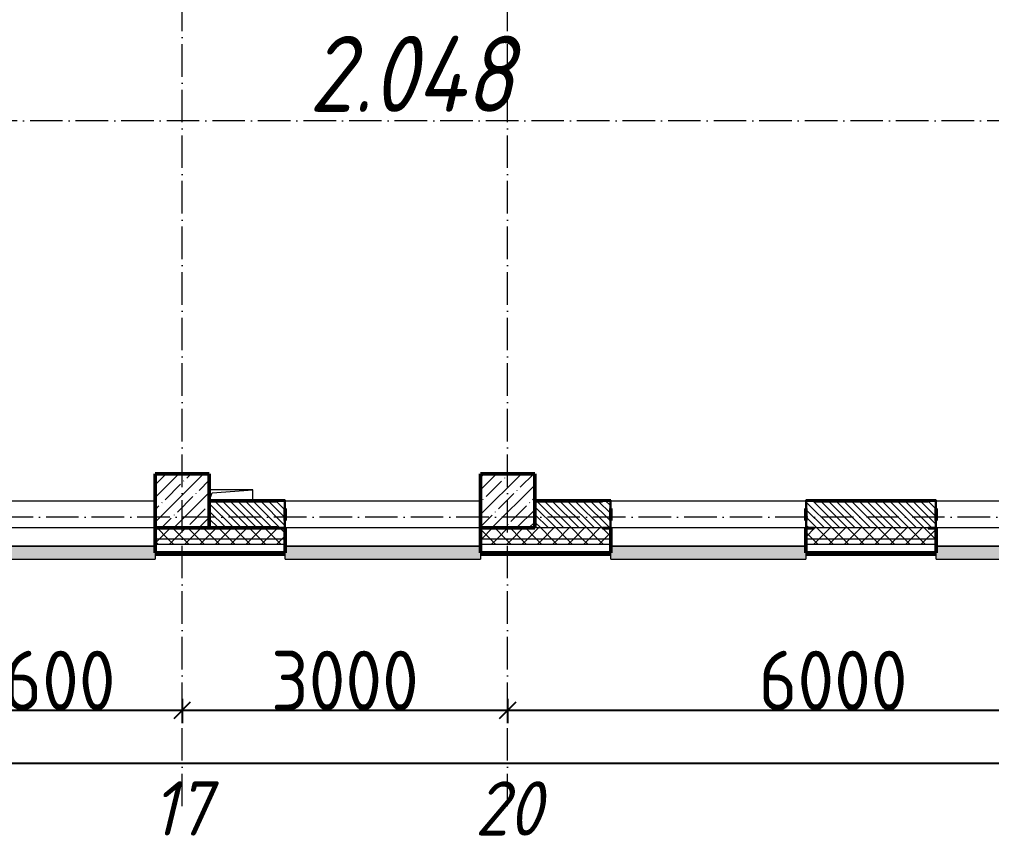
# Model space of a CAD drawing. Header units: millimetres. Extents: x -136833 to 49383, y -8033 to 344618.
# Drawn here: x -106884 to -97924, y 241044 to 248563 of the extents above; entities that cross this region are included whole.
import ezdxf

# ---------------------------------------------------------------- set-up
doc = ezdxf.new("R2010")
doc.units = ezdxf.units.MM
doc.linetypes.add('50_200_ШТРИХ_1Т_ш5_п1_п1_', pattern=[700, 500, -100, 0, -100])
for name, color, linetype, lineweight in [('A-____-____-DIMS', 7, 'Continuous', 9), ('A-GENM-____-MCUT', 7, 'Continuous', 25), ('A-GENM-____-OTLN', 7, 'Continuous', 9), ('A-GENM-____-OTLN-1', 7, 'Continuous', 25), ('A-GLAZ-____-OTLN', 7, 'Continuous', 9), ('A-WALL-____-MCUT-2', 7, 'Continuous', 50), ('A-WALL-____-MCUT-3', 7, 'Continuous', 9), ('A-WALL-____-OTLN', 7, 'Continuous', 9), ('A-WALL-____-PATT-1', 7, 'Continuous', 9), ('A-WALL-FNSH-MCUT-1', 7, 'Continuous', 9), ('S-COLS-____-MCUT', 7, 'Continuous', 50), ('S-COLS-____-OTLN', 7, 'Continuous', 9), ('S-GRID-____-IDEN', 7, 'Continuous', 9), ('S-GRID-____-OTLN-1', 7, '50_200_ШТРИХ_1Т_ш5_п1_п1_', 9), ('Марки помещений', 7, 'Continuous', 9)]:
    doc.layers.add(name, color=color, linetype=linetype, lineweight=lineweight)
doc.layers.add('A-GLAZ-____-OTLN-1', color=7, linetype='Continuous', lineweight=9, true_color=0xc0c0c0)
doc.styles.add('ISOCPEUR_I', font='isocpeui.ttf', dxfattribs={"width": 0.9, "height": 2.5})
doc.styles.add('ISOCPEUR_I_3', font='isocpeui.ttf', dxfattribs={"width": 0.85, "height": 2.2})
doc.styles.add('ISOCPEUR_I_9', font='isocpeui.ttf', dxfattribs={"width": 0.9, "height": 250})
doc.styles.add('СПДС', font='isocpeur.ttf', dxfattribs={"width": 0.9})
doc.dimstyles.new('ISO-2_5_0_9К_БОЛЬШОЙ_ОСИ', dxfattribs={"dimscale": 304.8, "dimtxt": 248.995294, "dimasz": 0.492126, "dimexe": 0.393701, "dimexo": 0, "dimgap": 0, "dimtad": 1, "dimdec": 0, "dimzin": 0, "dimdsep": 46, "dimtxsty": 'ISOCPEUR_I_9', "dimblk1": 'OBLIQUE', "dimblk2": 'OBLIQUE', "dimsah": 1, "dimcen": 0.09, "dimdle": 0.393701, "dimazin": 0, "dimtfac": 1, "dimtdec": 4, "dimtix": 1, "dimtmove": 0, "dimatfit": 3, "dimfxl": 1, "dimtvp": 1, "dimtolj": 1, "dimtzin": 0, "dimarcsym": 2})
pattern_1 = [(45, (-131434.41, 245796.49), (-70.71068, 70.71068), []), (135, (-131434.41, 245796.49), (-70.71068, -70.71068), [])]
pattern_2 = [(135, (-131434.413, 245796.486), (-35.35534, -35.35534), [])]

# ---------------------------------------------------------------- blocks, each defined once
blk = doc.blocks.new('BSC_Колонна _Прямоугольная - 500х500-V69-АР1_План отверстий 2 этажа в осях 1-64_А-ГГ')
at = {"layer": 'S-COLS-____-OTLN'}
h = blk.add_hatch(dxfattribs=at)
h.set_pattern_fill('FP_98', color=256, style=0, pattern_type=2)
h.set_pattern_definition([(45, (-29050, 1668.96), (-114.04925, 114.04925), []), (45, (-28935.95, 1668.96), (-114.04925, 114.04925), [201.613, -40.323, 3.353, -36.97])])
h.paths.add_polyline_path([(-250, -250), (250, -250), (250, 250), (-250, 250)], flags=0)
at = {"layer": 'S-COLS-____-MCUT'}
for p, q in [((250, 250), (-250, 250)), ((-250, 250), (-250, -250)), ((250, -250), (250, 250)), ((-250, -250), (250, -250))]:
    blk.add_line(p, q, dxfattribs=at)
blk = doc.blocks.new('BSC_Колонна _Прямоугольная - 500х500-V85-АР1_План отверстий 2 этажа в осях 1-64_А-ГГ')
at = {"layer": 'S-COLS-____-OTLN'}
h = blk.add_hatch(dxfattribs=at)
h.set_pattern_fill('FP_114', color=256, style=0, pattern_type=2)
h.set_pattern_definition([(45, (-26050, 1668.96), (-114.0493, 114.0493), []), (45, (-25935.95, 1668.96), (-114.0493, 114.0493), [201.613, -40.323, 3.353, -36.97])])
h.paths.add_polyline_path([(-250, -250), (250, -250), (250, 250), (-250, 250)], flags=0)
at = {"layer": 'S-COLS-____-MCUT'}
for p, q in [((250, 250), (-250, 250)), ((-250, 250), (-250, -250)), ((250, -250), (250, 250)), ((-250, -250), (250, -250))]:
    blk.add_line(p, q, dxfattribs=at)
blk = doc.blocks.new('Фахверк_СКБ_Уголок - 250_2700-27497298-АР1_План отверстий 2 этажа в осях 1-64_А-ГГ')
at = {"layer": 'A-GENM-____-MCUT'}
for p, q in [((200, 181), (125, 181)), ((125, 181), (125, 106)), ((200, 175), (200, 181)), ((125, 106), (131, 106)), ((131, 106), (131, 175)), ((131, 175), (200, 175)), ((131, -6), (125, -6)), ((125, -6), (125, -81)), ((125, -81), (200, -81)), ((131, -75), (131, -6)), ((200, -75), (131, -75)), ((200, -81), (200, -75))]:
    blk.add_line(p, q, dxfattribs=at)
blk = doc.blocks.new('AR_Отверстие прямоугольное _в плите_ - AR_Отверстие прямоугольное _в плите_-30511394-АР1_План отверстий 2 этажа в осях 1-64_А-ГГ')
at = {"layer": 'A-GENM-____-OTLN'}
for p, q in [((200, 50), (-200, 50)), ((-200, -50), (-175, 25)), ((-175, 25), (200, 50)), ((200, -50), (200, 50))]:
    blk.add_line(p, q, dxfattribs=at)
blk = doc.blocks.new('Отлив_СКБ - Отлив витража_120_НВФ-V194-АР1_План отверстий 2 этажа в осях 1-64_А-ГГ')
at = {"layer": 'A-GLAZ-____-OTLN-1'}
for points in [[(1800, -2), (1800, 0), (0, 0), (0, -2), (1544.5, -2)], [(1544.5, -120), (1800, -120), (1800, -2), (0, -2), (0, -120)]]:
    blk.add_hatch(color=256, dxfattribs=at).paths.add_polyline_path(points, flags=0)
at = {"layer": 'A-GLAZ-____-OTLN'}
for p, q in [((0, 0), (1800, 0)), ((1800, -2), (0, -2)), ((0, -120), (0, -83)), ((1800, -83), (1800, -120)), ((0, -120), (1800, -120))]:
    blk.add_line(p, q, dxfattribs=at)
blk = doc.blocks.new('Отлив_СКБ - Отлив витража_120_НВФ-31885687-АР1_План отверстий 2 этажа в осях 1-64_А-ГГ')
at = {"layer": 'A-GLAZ-____-OTLN-1'}
for points in [[(0, -2), (1800, -2), (1800, 0), (0, 0)], [(1484.9, -120), (1800, -120), (1800, -2), (0, -2), (0, -120)]]:
    blk.add_hatch(color=256, dxfattribs=at).paths.add_polyline_path(points, flags=0)
at = {"layer": 'A-GLAZ-____-OTLN'}
for p, q in [((0, 0), (1800, 0)), ((1800, -2), (0, -2)), ((0, -120), (0, -83)), ((1800, -63), (1800, -120)), ((0, -120), (1800, -120))]:
    blk.add_line(p, q, dxfattribs=at)
blk = doc.blocks.new('_Oblique')
at = {"color": 0, "linetype": 'ByBlock', "lineweight": -2}
blk.add_line((-0.5, -0.5), (0.5, 0.5), dxfattribs=at)
blk = doc.blocks.new('*D2053')
at = {"layer": 'A-____-____-DIMS', "color": 0, "lineweight": -2, "transparency": 16777216}
for p, q in [((307220.7, -90355.9), (307220.7, -90582)), ((309820.7, -90355.9), (309820.7, -90582)), ((307100.7, -90462), (309940.7, -90462))]:
    blk.add_line(p, q, dxfattribs=at)
at = {"layer": 'Defpoints', "color": 0, "transparency": 16777216}
for p in [(307220.7, -90355.9), (309820.7, -90355.9), (309820.7, -90462)]:
    blk.add_point(p, dxfattribs=at)
at = {"layer": 'A-____-____-DIMS', "color": 0, "lineweight": -2, "transparency": 16777216, "xscale": 150, "yscale": 150, "zscale": 150, "rotation": 180}
blk.add_blockref('_Oblique', (307220.7, -90462), dxfattribs=at)
at = {"layer": 'A-____-____-DIMS', "color": 0, "lineweight": -2, "transparency": 16777216, "xscale": 150, "yscale": 150, "zscale": 150}
blk.add_blockref('_Oblique', (309820.7, -90462), dxfattribs=at)
at = {"layer": 'A-____-____-DIMS', "color": 0, "transparency": 16777216, "insert": (308520.7, -90187.7), "char_height": 548.64, "attachment_point": 5, "style": 'СПДС'}
blk.add_mtext('\\A1;2600', dxfattribs=at)
blk = doc.blocks.new('*D2054')
at = {"layer": 'A-____-____-DIMS', "color": 0, "lineweight": -2, "transparency": 16777216}
for p, q in [((309820.7, -90355.9), (309820.7, -90582)), ((312820.7, -90355.9), (312820.7, -90582)), ((309700.7, -90462), (312940.7, -90462))]:
    blk.add_line(p, q, dxfattribs=at)
at = {"layer": 'Defpoints', "color": 0, "transparency": 16777216}
for p in [(309820.7, -90355.9), (312820.7, -90355.9), (312820.7, -90462)]:
    blk.add_point(p, dxfattribs=at)
at = {"layer": 'A-____-____-DIMS', "color": 0, "lineweight": -2, "transparency": 16777216, "xscale": 150, "yscale": 150, "zscale": 150, "rotation": 180}
blk.add_blockref('_Oblique', (309820.7, -90462), dxfattribs=at)
at = {"layer": 'A-____-____-DIMS', "color": 0, "lineweight": -2, "transparency": 16777216, "xscale": 150, "yscale": 150, "zscale": 150}
blk.add_blockref('_Oblique', (312820.7, -90462), dxfattribs=at)
at = {"layer": 'A-____-____-DIMS', "color": 0, "transparency": 16777216, "insert": (311320.7, -90187.7), "char_height": 548.64, "attachment_point": 5, "style": 'СПДС'}
blk.add_mtext('\\A1;3000', dxfattribs=at)
blk = doc.blocks.new('*D2055')
at = {"layer": 'A-____-____-DIMS', "color": 0, "lineweight": -2, "transparency": 16777216}
for p, q in [((312820.7, -90355.9), (312820.7, -90582)), ((318820.7, -90355.9), (318820.7, -90582)), ((312700.7, -90462), (318940.7, -90462))]:
    blk.add_line(p, q, dxfattribs=at)
at = {"layer": 'Defpoints', "color": 0, "transparency": 16777216}
for p in [(312820.7, -90355.9), (318820.7, -90355.9), (318820.7, -90462)]:
    blk.add_point(p, dxfattribs=at)
at = {"layer": 'A-____-____-DIMS', "color": 0, "lineweight": -2, "transparency": 16777216, "xscale": 150, "yscale": 150, "zscale": 150, "rotation": 180}
blk.add_blockref('_Oblique', (312820.7, -90462), dxfattribs=at)
at = {"layer": 'A-____-____-DIMS', "color": 0, "lineweight": -2, "transparency": 16777216, "xscale": 150, "yscale": 150, "zscale": 150}
blk.add_blockref('_Oblique', (318820.7, -90462), dxfattribs=at)
at = {"layer": 'A-____-____-DIMS', "color": 0, "transparency": 16777216, "insert": (315820.7, -90187.7), "char_height": 548.64, "attachment_point": 5, "style": 'СПДС'}
blk.add_mtext('\\A1;6000', dxfattribs=at)
blk = doc.blocks.new('*D2075')
at = {"layer": 'A-____-____-DIMS', "color": 0, "lineweight": -2, "transparency": 16777216}
for p, q in [((281420.7, -90844.1), (281420.7, -91070.2)), ((384920.7, -90844.1), (384920.7, -91070.2)), ((281300.7, -90950.2), (385040.7, -90950.2))]:
    blk.add_line(p, q, dxfattribs=at)
at = {"layer": 'Defpoints', "color": 0, "transparency": 16777216}
for p in [(281420.7, -90844.1), (384920.7, -90844.1), (384920.7, -90950.2)]:
    blk.add_point(p, dxfattribs=at)
at = {"layer": 'A-____-____-DIMS', "color": 0, "lineweight": -2, "transparency": 16777216, "xscale": 150, "yscale": 150, "zscale": 150, "rotation": 180}
blk.add_blockref('_Oblique', (281420.7, -90950.2), dxfattribs=at)
at = {"layer": 'A-____-____-DIMS', "color": 0, "lineweight": -2, "transparency": 16777216, "xscale": 150, "yscale": 150, "zscale": 150}
blk.add_blockref('_Oblique', (384920.7, -90950.2), dxfattribs=at)
at = {"layer": 'A-____-____-DIMS', "color": 0, "transparency": 16777216, "insert": (333170.7, -90675.9), "char_height": 548.64, "attachment_point": 5, "style": 'СПДС'}
blk.add_mtext('\\A1;103500', dxfattribs=at)
blk = doc.blocks.new('3эт')
at = {"layer": 'S-GRID-____-OTLN-1', "color": 251, "ltscale": 0.6, "true_color": 0x636466}
for p, q in [((309820.7, -91346.1), (309820.7, -76712.9)), ((312820.7, -91346.1), (312820.7, -76712.9)), ((387697.2, -85032.4), (279101.9, -85032.4)), ((387845.1, -88682.4), (279101.9, -88682.4))]:
    blk.add_line(p, q, dxfattribs=at)
at = {"layer": 'S-GRID-____-IDEN', "char_height": 500, "attachment_point": 1, "style": 'ISOCPEUR_I'}
for s, insert, width in [('17', (309542.4, -91116.3), 346.329), ('20', (312518.6, -91116.3), 404.05)]:
    blk.add_mtext(s, dxfattribs=dict(at, insert=insert, width=width))
at = {"layer": 'A-____-____-DIMS'}
for base, p1, p2, override, picture, middle in [((309820.7, -90462), (307220.7, -90355.9), (309820.7, -90355.9), {"dimtxt": 1.8, "dimpost": '<>', "dimtxsty": 'СПДС', "dimfxl": 2600}, '*D2053', (308520.7, -90187.7)), ((312820.7, -90462), (309820.7, -90355.9), (312820.7, -90355.9), {"dimtxt": 1.8, "dimpost": '<>', "dimtxsty": 'СПДС', "dimfxl": 3000}, '*D2054', (311320.7, -90187.7)), ((318820.7, -90462), (312820.7, -90355.9), (318820.7, -90355.9), {"dimtxt": 1.8, "dimpost": '<>', "dimtxsty": 'СПДС', "dimfxl": 6000}, '*D2055', (315820.7, -90187.7)), ((384920.7, -90950.2), (281420.7, -90844.1), (384920.7, -90844.1), {"dimtxt": 1.8, "dimpost": '<>', "dimtxsty": 'СПДС', "dimfxl": 103500}, '*D2075', (333170.7, -90675.9))]:
    dim = blk.add_linear_dim(base=base, p1=p1, p2=p2, dimstyle='ISO-2_5_0_9К_БОЛЬШОЙ_ОСИ', override=override, dxfattribs=at)
    dim.commit()
    dim.dimension.update_dxf_attribs({"geometry": picture, "text_midpoint": middle})

msp = doc.modelspace()

# ---------------------------------------------------------------- hatches: boundary and pattern name
at = {"layer": 'A-WALL-____-PATT-1'}
h = msp.add_hatch(dxfattribs=at)
h.set_pattern_fill('FP_6', color=256, style=0, pattern_type=2)
h.set_pattern_definition(pattern_2)
h.paths.add_polyline_path([(-104509.4, 243877.5), (-104440.4, 243877.5), (-104440.4, 243946.5), (-104434.4, 243946.5), (-104434.4, 244058.5), (-104440.4, 244058.5), (-104440.4, 244127.5), (-105134.4, 244127.5), (-105134.4, 243877.5), (-104936.1, 243877.5)], flags=0)
h = msp.add_hatch(dxfattribs=at)
h.set_pattern_fill('FP_6', color=256, style=0, pattern_type=2)
h.set_pattern_definition(pattern_2)
h.paths.add_polyline_path([(-98509.4, 243877.5), (-98440.4, 243877.5), (-98440.4, 243946.5), (-98434.4, 243946.5), (-98434.4, 244058.5), (-98440.4, 244058.5), (-98440.4, 244127.5), (-99628.4, 244127.5), (-99628.4, 244058.5), (-99634.4, 244058.5), (-99633.7, 243946.5), (-99628.4, 243946.5), (-99628.4, 243877.5), (-99559.4, 243877.5)], flags=0)
h.paths.add_polyline_path([(-101509.4, 243877.5), (-101440.4, 243877.5), (-101440.4, 243946.5), (-101434.4, 243946.5), (-101434.4, 244058.5), (-101440.4, 244058.5), (-101440.4, 244127.5), (-102134.4, 244127.5), (-102134.4, 243877.5)], flags=0)
h = msp.add_hatch(dxfattribs=at)
h.set_pattern_fill('FP_1', color=256, style=0, pattern_type=2)
h.set_pattern_definition(pattern_1)
h.paths.add_polyline_path([(-30184.4, 243777.5), (-30184.4, 243877.5), (-39209.4, 243877.5), (-39209.4, 243871.5), (-39284.4, 243871.5), (-39284.4, 243777.5), (-30684.4, 243777.5)], flags=0)
h.paths.add_polyline_path([(-41084.4, 243777.5), (-41084.4, 243871.5), (-41159.4, 243871.5), (-41159.4, 243877.5), (-49034.4, 243877.5), (-49034.4, 243777.5), (-41307.4, 243777.5)], flags=0)
h.paths.add_polyline_path([(-50534.4, 243777.5), (-50034.4, 243777.5), (-50034.4, 243877.5), (-51159.4, 243877.5), (-51159.4, 243871.5), (-51234.4, 243871.5), (-51234.4, 243777.5), (-51159.4, 243777.5)], flags=0)
h.paths.add_polyline_path([(-60434.4, 243777.5), (-59034.4, 243777.5), (-59034.4, 243877.5), (-60359.4, 243877.5), (-60359.4, 243871.5), (-60434.4, 243871.5)], flags=0)
h.paths.add_polyline_path([(-62584.4, 243777.5), (-62234.4, 243777.5), (-62234.4, 243871.5), (-62309.4, 243871.5), (-62309.4, 243877.5), (-63359.4, 243877.5), (-63359.4, 243871.5), (-63434.4, 243871.5), (-63434.4, 243777.5), (-63084.4, 243777.5)], flags=0)
h.paths.add_polyline_path([(-65234.7, 243777.5), (-65234.7, 243871.5), (-65309.4, 243871.5), (-65309.4, 243877.5), (-66359.4, 243877.5), (-66359.4, 243871.5), (-66434.4, 243871.5), (-66434.4, 243777.5), (-66051.9, 243777.5)], flags=0)
h.paths.add_polyline_path([(-68234.4, 243777.5), (-68234.4, 243871.5), (-68309.4, 243871.5), (-68309.4, 243877.5), (-69359.4, 243877.5), (-69359.4, 243871.5), (-69434.4, 243871.5), (-69434.4, 243777.5), (-68703.1, 243777.5)], flags=0)
h.paths.add_polyline_path([(-72084.4, 243777.5), (-71234.4, 243777.5), (-71234.4, 243871.5), (-71309.4, 243871.5), (-71309.4, 243877.5), (-72359.4, 243877.5), (-72359.4, 243871.5), (-72434.4, 243871.5), (-72434.4, 243777.5), (-72238, 243777.5)], flags=0)
h.paths.add_polyline_path([(-77540.4, 243777.5), (-77234.4, 243777.5), (-77234.4, 243871.5), (-77309.4, 243871.5), (-77309.4, 243877.5), (-78359.4, 243877.5), (-78359.4, 243871.5), (-78434.4, 243871.5), (-78434.4, 243777.5), (-77584.4, 243777.5)], flags=0)
h.paths.add_polyline_path([(-81434.4, 243777.5), (-80234.4, 243777.5), (-80234.4, 243871.5), (-80309.4, 243871.5), (-80309.4, 243877.5), (-81359.4, 243877.5), (-81359.4, 243871.5), (-81434.4, 243871.5)], flags=0)
h.paths.add_polyline_path([(-83726.6, 243777.5), (-83234.4, 243777.5), (-83234.4, 243871.5), (-83309.4, 243871.5), (-83309.4, 243877.5), (-84359.4, 243877.5), (-84359.4, 243871.5), (-84434.4, 243871.5), (-84434.4, 243777.5), (-84359.4, 243777.5)], flags=0)
h.paths.add_polyline_path([(-86377.8, 243777.5), (-86234.4, 243777.5), (-86234.4, 243871.5), (-86309.4, 243871.5), (-86309.4, 243877.5), (-87359.4, 243877.5), (-87359.4, 243871.5), (-87434.4, 243871.5), (-87434.4, 243777.5), (-86584.4, 243777.5)], flags=0)
h.paths.add_polyline_path([(-89234.4, 243777.5), (-89234.4, 243871.5), (-89309.4, 243871.5), (-89309.4, 243877.5), (-90359.4, 243877.5), (-90359.4, 243871.5), (-90434.4, 243871.5), (-90434.4, 243777.5), (-89309.4, 243777.5)], flags=0)
h.paths.add_polyline_path([(-92234.4, 243777.5), (-92234.4, 243871.5), (-92309.4, 243872.2), (-92309.4, 243877.5), (-93634.4, 243877.5), (-93634.4, 243777.5), (-92240.4, 243777.5)], flags=0)
h.paths.add_polyline_path([(-96634.4, 243777.5), (-95434.4, 243777.5), (-95434.4, 243871.5), (-95509.4, 243871.5), (-95509.4, 243877.5), (-96634.4, 243877.5)], flags=0)
h.paths.add_polyline_path([(-98440.4, 243777.5), (-98434.4, 243777.5), (-98434.4, 243871.5), (-98509.4, 243871.5), (-98509.4, 243877.5), (-99559.4, 243877.5), (-99559.4, 243871.5), (-99634.4, 243871.5), (-99633.7, 243777.5), (-98509.4, 243777.5)], flags=0)
h.paths.add_polyline_path([(-101509.4, 243777.5), (-101434.4, 243777.5), (-101434.4, 243871.5), (-101509.4, 243871.5), (-101509.4, 243877.5), (-102634.4, 243877.5), (-102634.4, 243777.5), (-102134.4, 243777.5)], flags=0)
h.paths.add_polyline_path([(-105134.4, 243777.5), (-104434.4, 243777.5), (-104434.4, 243871.5), (-104509.4, 243871.5), (-104509.4, 243877.5), (-105634.4, 243877.5), (-105634.4, 243777.5)], flags=0)
h.paths.add_polyline_path([(-107434.4, 243777.5), (-107434.4, 243871.5), (-107509.4, 243871.5), (-107509.4, 243877.5), (-108559.4, 243877.5), (-108559.4, 243871.5), (-108634.4, 243871.5), (-108634.4, 243777.5), (-108471.1, 243777.5)], flags=0)
h.paths.add_polyline_path([(-110509.4, 243777.5), (-110434.4, 243777.5), (-110434.4, 243871.5), (-110509.4, 243871.5), (-110509.4, 243877.5), (-111634.4, 243877.5), (-111634.4, 243777.5), (-111122.3, 243777.5)], flags=0)
h.paths.add_polyline_path([(-114634.4, 243777.5), (-113434.4, 243777.5), (-113434.4, 243871.5), (-113509.4, 243871.5), (-113509.4, 243877.5), (-114634.4, 243877.5)], flags=0)
h.paths.add_polyline_path([(-116434.4, 243777.5), (-116434.4, 243871.5), (-116509.4, 243871.5), (-116509.4, 243877.5), (-117559.4, 243877.5), (-117559.4, 243871.5), (-117634.4, 243871.5), (-117634.4, 243777.5), (-116534.4, 243777.5)], flags=0)
h.paths.add_polyline_path([(-118634.4, 243777.5), (-118634.4, 243871.5), (-118709.4, 243871.5), (-118709.4, 243877.5), (-123959.4, 243877.5), (-123959.4, 243871.5), (-124034.4, 243871.5), (-124034.4, 243777.5), (-119075.9, 243777.5)], flags=0)
h.paths.add_polyline_path([(-126134.4, 243777.5), (-125034.4, 243777.5), (-125034.4, 243871.5), (-125109.4, 243871.5), (-125109.4, 243877.5), (-133884.4, 243877.5), (-133884.4, 243777.5), (-126145.7, 243777.5)], flags=0)
h = msp.add_hatch(dxfattribs=at)
h.set_pattern_fill('FP_1', color=256, style=0, pattern_type=2)
h.set_pattern_definition(pattern_1)
h.paths.add_polyline_path([(-30184.4, 243727.5), (-30084.4, 243727.5), (-30084.4, 243777.5), (-39284.4, 243777.5), (-39284.4, 243727.5), (-30702.6, 243727.5)], flags=0)
h.paths.add_polyline_path([(-42191.2, 243727.5), (-41084.4, 243727.5), (-41084.4, 243777.5), (-49034.4, 243777.5), (-49034.4, 243727.5), (-43074.9, 243727.5)], flags=0)
h.paths.add_polyline_path([(-51234.4, 243727.5), (-50034.4, 243727.5), (-50034.4, 243777.5), (-51234.4, 243777.5)], flags=0)
h.paths.add_polyline_path([(-59034.4, 243727.5), (-59034.4, 243777.5), (-60434.4, 243777.5), (-60434.4, 243727.5), (-59865.8, 243727.5)], flags=0)
h.paths.add_polyline_path([(-62234.4, 243727.5), (-62234.4, 243777.5), (-63434.4, 243777.5), (-63434.4, 243727.5), (-62517, 243727.5)], flags=0)
h.paths.add_polyline_path([(-66051.9, 243727.5), (-65234.7, 243727.5), (-65234.7, 243777.5), (-66434.4, 243777.5), (-66434.4, 243727.5)], flags=0)
h.paths.add_polyline_path([(-68234.4, 243727.5), (-68234.4, 243777.5), (-69434.4, 243777.5), (-69434.4, 243727.5), (-68703.1, 243727.5)], flags=0)
h.paths.add_polyline_path([(-71354.3, 243727.5), (-71234.4, 243727.5), (-71234.4, 243777.5), (-72434.4, 243777.5), (-72434.4, 243727.5), (-72238, 243727.5)], flags=0)
h.paths.add_polyline_path([(-77234.4, 243727.5), (-77234.4, 243777.5), (-78434.4, 243777.5), (-78434.4, 243727.5), (-77540.4, 243727.5)], flags=0)
h.paths.add_polyline_path([(-80234.4, 243727.5), (-80234.4, 243777.5), (-81434.4, 243777.5), (-81434.4, 243727.5), (-81075.4, 243727.5)], flags=0)
h.paths.add_polyline_path([(-84434.4, 243727.5), (-83234.4, 243727.5), (-83234.4, 243777.5), (-84434.4, 243777.5)], flags=0)
h.paths.add_polyline_path([(-86377.8, 243727.5), (-86234.4, 243727.5), (-86234.4, 243777.5), (-87434.4, 243777.5), (-87434.4, 243727.5), (-87261.5, 243727.5)], flags=0)
h.paths.add_polyline_path([(-89234.4, 243727.5), (-89234.4, 243777.5), (-90434.4, 243777.5), (-90434.4, 243727.5), (-89912.7, 243727.5)], flags=0)
h.paths.add_polyline_path([(-92563.9, 243727.5), (-92234.4, 243727.5), (-92234.4, 243777.5), (-93634.4, 243777.5), (-93634.4, 243727.5), (-93447.6, 243727.5)], flags=0)
h.paths.add_polyline_path([(-95434.4, 243727.5), (-95434.4, 243777.5), (-96634.4, 243777.5), (-96634.4, 243727.5), (-96098.8, 243727.5)], flags=0)
h.paths.add_polyline_path([(-98434.4, 243727.5), (-98434.4, 243777.5), (-99634.4, 243777.5), (-99633.7, 243727.5)], flags=0)
h.paths.add_polyline_path([(-101434.4, 243727.5), (-101434.4, 243777.5), (-102634.4, 243777.5), (-102634.4, 243727.5)], flags=0)
h.paths.add_polyline_path([(-105634.4, 243727.5), (-104434.4, 243727.5), (-104434.4, 243777.5), (-105634.4, 243777.5)], flags=0)
h.paths.add_polyline_path([(-107434.4, 243727.5), (-107434.4, 243777.5), (-108634.4, 243777.5), (-108634.4, 243727.5), (-108471.1, 243727.5)], flags=0)
h.paths.add_polyline_path([(-110434.4, 243727.5), (-110434.4, 243777.5), (-111634.4, 243777.5), (-111634.4, 243727.5), (-111122.3, 243727.5)], flags=0)
h.paths.add_polyline_path([(-113434.4, 243727.5), (-113434.4, 243777.5), (-114634.4, 243777.5), (-114634.4, 243727.5), (-113773.5, 243727.5)], flags=0)
h.paths.add_polyline_path([(-116434.4, 243727.5), (-116434.4, 243777.5), (-117634.4, 243777.5), (-117634.4, 243727.5), (-117308.4, 243727.5)], flags=0)
h.paths.add_polyline_path([(-118634.4, 243727.5), (-118634.4, 243777.5), (-124034.4, 243777.5), (-124034.4, 243727.5), (-119075.9, 243727.5)], flags=0)
h.paths.add_polyline_path([(-125034.4, 243727.5), (-125034.4, 243777.5), (-133984.4, 243777.5), (-133984.4, 243727.5), (-126145.7, 243727.5)], flags=0)
h = msp.add_hatch(dxfattribs=at)
h.set_pattern_fill('FP_3', color=256, style=0, pattern_type=2)
h.set_pattern_definition([(45, (-131434.41, 245796.49), (-85.5366, 85.5366), []), (45, (-131377.39, 245796.49), (-85.5366, 85.5366), [])])
h.paths.add_polyline_path([(-93633.4, 243627.5), (-93119.4, 243627.5), (-93119.4, 243647.5), (-93633.4, 243647.5)], flags=0)
h.paths.add_polyline_path([(-96098.8, 243627.5), (-95434.4, 243627.5), (-95434.4, 243647.5), (-96634.4, 243647.5), (-96634.4, 243627.5)], flags=0)
h.paths.add_polyline_path([(-98434.4, 243627.5), (-98434.4, 243647.5), (-99633.4, 243647.5), (-99633.4, 243627.5)], flags=0)
h.paths.add_polyline_path([(-101434.4, 243627.5), (-101434.4, 243647.5), (-102634.4, 243647.5), (-102634.4, 243627.5)], flags=0)
h.paths.add_polyline_path([(-104936.1, 243627.5), (-104434.4, 243627.5), (-104434.4, 243647.5), (-105633.4, 243647.5), (-105633.4, 243627.5)], flags=0)
h.paths.add_polyline_path([(-107434.4, 243627.5), (-107434.4, 243647.5), (-108634.4, 243647.5), (-108634.4, 243627.5), (-108471.1, 243627.5)], flags=0)
h.paths.add_polyline_path([(-111122.3, 243627.5), (-110434.4, 243627.5), (-110434.4, 243647.5), (-111634.4, 243647.5), (-111634.4, 243627.5)], flags=0)
h.paths.add_polyline_path([(-113773.5, 243627.5), (-113434.4, 243627.5), (-113434.4, 243647.5), (-114634.4, 243647.5), (-114634.4, 243627.5)], flags=0)
h.paths.add_polyline_path([(-117308.4, 243627.5), (-116434.4, 243627.5), (-116434.4, 243647.5), (-117634.4, 243647.5), (-117634.4, 243627.5)], flags=0)
h.paths.add_polyline_path([(-119075.9, 243627.5), (-118634.4, 243627.5), (-118634.4, 243647.5), (-124034.4, 243647.5), (-124034.4, 243627.5), (-120843.3, 243627.5)], flags=0)
h.paths.add_polyline_path([(-126145.7, 243627.5), (-125034.4, 243627.5), (-125034.4, 243647.5), (-134114.4, 243647.5), (-134114.4, 243627.5), (-127913.2, 243627.5)], flags=0)

# ---------------------------------------------------------------- linework, layer by layer
at = {"layer": 'A-WALL-____-MCUT-2'}
for p, q in [((-104509.4, 244127.5), (-105134.4, 244127.5)), ((-101509.4, 244127.5), (-102134.4, 244127.5)), ((-98509.4, 244127.5), (-99559.4, 244127.5)), ((-104434.4, 243946.5), (-104434.4, 244058.5)), ((-101434.4, 243946.5), (-101434.4, 244058.5)), ((-99634.4, 244058.5), (-99634.4, 243946.5)), ((-98434.4, 243946.5), (-98434.4, 244058.5)), ((-105634.4, 243877.5), (-105634.4, 243647.5)), ((-104509.4, 243877.5), (-105134.4, 243877.5)), ((-104434.4, 243647.5), (-104434.4, 243871.5)), ((-102634.4, 243877.5), (-102634.4, 243647.5)), ((-101434.4, 243647.5), (-101434.4, 243871.5)), ((-99634.4, 243871.5), (-99634.4, 243647.5)), ((-98434.4, 243647.5), (-98434.4, 243871.5)), ((-105634.4, 243647.5), (-104434.4, 243647.5)), ((-102634.4, 243647.5), (-101434.4, 243647.5)), ((-99634.4, 243647.5), (-98434.4, 243647.5))]:
    msp.add_line(p, q, dxfattribs=at)
at = {"layer": 'A-WALL-____-MCUT-3'}
for p, q in [((-101509.4, 243877.5), (-102134.4, 243877.5)), ((-98509.4, 243877.5), (-99559.4, 243877.5)), ((-105634.4, 243777.5), (-104434.4, 243777.5)), ((-102634.4, 243777.5), (-101434.4, 243777.5)), ((-99634.4, 243777.5), (-98434.4, 243777.5)), ((-105634.4, 243727.5), (-104434.4, 243727.5)), ((-102634.4, 243727.5), (-101434.4, 243727.5)), ((-99634.4, 243727.5), (-98434.4, 243727.5))]:
    msp.add_line(p, q, dxfattribs=at)
at = {"layer": 'A-WALL-____-OTLN'}
for p, q in [((-107434.4, 244127.5), (-105634.4, 244127.5)), ((-104434.4, 244127.5), (-102634.4, 244127.5)), ((-101434.4, 244127.5), (-99634.4, 244127.5)), ((-98434.4, 244127.5), (-96634.4, 244127.5)), ((-105634.4, 243877.5), (-107434.4, 243877.5)), ((-102634.4, 243877.5), (-104434.4, 243877.5)), ((-99634.4, 243877.5), (-101434.4, 243877.5)), ((-96634.4, 243877.5), (-98434.4, 243877.5)), ((-99633.4, 243627.5), (-99634.4, 243627.5))]:
    msp.add_line(p, q, dxfattribs=at)
at = {"layer": 'A-WALL-FNSH-MCUT-1'}
for p, q in [((-105633.4, 243647.5), (-105633.4, 243627.5)), ((-104434.4, 243627.5), (-104434.4, 243647.5)), ((-102634.4, 243647.5), (-102634.4, 243627.5)), ((-101434.4, 243627.5), (-101434.4, 243647.5)), ((-99633.4, 243647.5), (-99633.4, 243627.5)), ((-98434.4, 243627.5), (-98434.4, 243647.5)), ((-105633.4, 243627.5), (-104434.4, 243627.5)), ((-102634.4, 243627.5), (-101434.4, 243627.5)), ((-99633.4, 243627.5), (-98434.4, 243627.5))]:
    msp.add_line(p, q, dxfattribs=at)

# ---------------------------------------------------------------- block references
msp.add_blockref('3эт', (-415205.1, 332659.9))
at = {"layer": 'A-GENM-____-OTLN'}
msp.add_blockref('AR_Отверстие прямоугольное _в плите_ - AR_Отверстие прямоугольное _в плите_-30511394-АР1_План отверстий 2 этажа в осях 1-64_А-ГГ', (-104934.4, 244177.5), dxfattribs=at)
at = {"layer": 'A-GENM-____-OTLN-1', "rotation": 180}
for p in [(-104309.4, 244052.5), (-101309.4, 244052.5), (-98309.4, 244052.5)]:
    msp.add_blockref('Фахверк_СКБ_Уголок - 250_2700-27497298-АР1_План отверстий 2 этажа в осях 1-64_А-ГГ', p, dxfattribs=at)
at = {"layer": 'A-GENM-____-OTLN-1'}
msp.add_blockref('Фахверк_СКБ_Уголок - 250_2700-27497298-АР1_План отверстий 2 этажа в осях 1-64_А-ГГ', (-99759.4, 243952.5), dxfattribs=at)
at = {"layer": 'A-GLAZ-____-OTLN'}
for name, p in [('Отлив_СКБ - Отлив витража_120_НВФ-31885687-АР1_План отверстий 2 этажа в осях 1-64_А-ГГ', (-107434.4, 243710.5)), ('Отлив_СКБ - Отлив витража_120_НВФ-V194-АР1_План отверстий 2 этажа в осях 1-64_А-ГГ', (-104434.4, 243710.5)), ('Отлив_СКБ - Отлив витража_120_НВФ-31885687-АР1_План отверстий 2 этажа в осях 1-64_А-ГГ', (-101434.4, 243710.5)), ('Отлив_СКБ - Отлив витража_120_НВФ-V194-АР1_План отверстий 2 этажа в осях 1-64_А-ГГ', (-98434.4, 243710.5))]:
    msp.add_blockref(name, p, dxfattribs=at)
at = {"layer": 'S-COLS-____-OTLN'}
for name, p in [('BSC_Колонна _Прямоугольная - 500х500-V85-АР1_План отверстий 2 этажа в осях 1-64_А-ГГ', (-105384.4, 244127.5)), ('BSC_Колонна _Прямоугольная - 500х500-V69-АР1_План отверстий 2 этажа в осях 1-64_А-ГГ', (-102384.4, 244127.5))]:
    msp.add_blockref(name, p, dxfattribs=at)

# ---------------------------------------------------------------- texts
at = {"layer": 'Марки помещений', "insert": (-104215.6, 248411.6), "char_height": 700, "width": 817.721, "attachment_point": 1, "style": 'ISOCPEUR_I_3'}
msp.add_mtext('2.048', dxfattribs=at)

doc.saveas('drawing.dxf')
